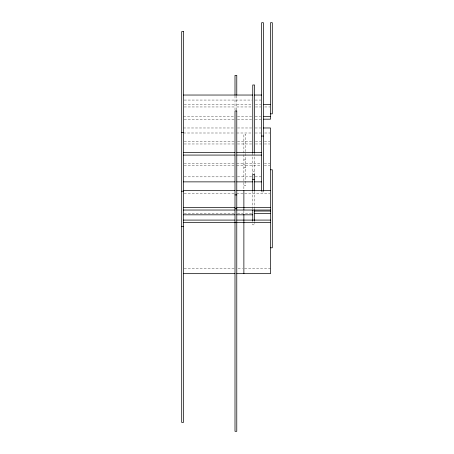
<?xml version="1.0" encoding="UTF-8"?>
<svg xmlns="http://www.w3.org/2000/svg" width="454" height="454" viewBox="0 0 454 454"><rect width="100%" height="100%" fill="white"/><g stroke="black" fill="none" stroke-linecap="round" stroke-linejoin="round"><path stroke-width="0.34" stroke-dasharray="2.27 1.7" d="M184.182 100.056L252.078 100.056M255.182 100.056L260.999 100.056M184.182 104.443L234.996 104.443M236.772 104.443L251.97 104.443M255.426 104.443L260.954 104.443M184.182 106.957L234.996 106.957M236.772 106.957L251.97 106.957M255.426 106.957L260.954 106.957M264.71 106.957L269.88 106.957M183.473 116.672L234.377 116.672M237.459 116.672L252.055 116.672M255.182 116.672L260.999 116.672M184.182 119.186L234.377 119.186M237.459 119.186L252.055 119.186M255.182 119.186L260.999 119.186M183.473 127.977L234.287 127.977M237.465 127.977L252.066 127.977M255.182 127.977L260.999 127.977M183.473 132.999L234.287 132.999M236.772 132.999L252.066 132.999M255.182 132.999L260.999 132.999M264.71 132.999L269.88 132.999M184.182 141.461L234.287 141.461M237.459 141.461L251.97 141.461M255.426 141.461L260.954 141.461M264.376 141.461L269.841 141.461M184.182 143.975L234.287 143.975M237.459 143.975L251.97 143.975M255.426 143.975L261.64 143.975M264.376 143.975L269.841 143.975M243.877 159.916L245.654 159.916M184.182 163.292L234.287 163.292M236.772 163.292L243.877 163.292M245.654 163.292L260.851 163.292M264.307 163.292L269.835 163.292M243.877 164.938L245.654 164.938M184.182 165.806L234.287 165.806M236.772 165.806L243.877 165.806M245.654 165.806L260.851 165.806M264.307 165.806L269.835 165.806M243.877 167.452L245.654 167.452M252.759 171.822L254.535 171.822M184.182 176.844L234.287 176.844M237.465 176.844L252.066 176.844M255.182 176.844L260.999 176.844M243.877 185.607L245.654 185.607L245.654 134.225L243.877 134.225L243.877 189.63M261.64 191.917L263.416 191.917M184.182 193.177L234.287 193.177M236.772 193.177L269.841 193.177M184.182 213.556L234.287 213.556M237.465 213.556L252.066 213.556M184.182 268.637L234.287 268.637M238.061 268.637L242.584 268.637M244.575 268.637L270.527 268.637M254.535 152.953L254.535 173.984M254.535 190.947L254.535 209.635M254.535 221.331L254.535 224.861L252.759 224.861L252.759 221.331M252.759 152.953L252.759 173.984M252.759 190.947L252.759 209.788M243.877 210.792L243.877 214.186M236.772 95.834L236.772 110.35M234.996 95.834L234.996 110.35"/><path stroke-width="0.68" d="M183.473 95.034L252.759 95.034M254.535 95.034L261.64 95.034M263.416 104.443L270.527 104.443M270.527 113.84L272.304 113.84L272.304 22.7L270.527 22.7L270.527 119.186L263.416 119.186M263.416 116.672L270.527 116.672M263.416 127.977L270.527 127.977L270.527 273.666L236.772 273.666M181.696 132.369L183.473 132.369M261.64 136.047L263.416 136.047M183.473 152.555L234.996 152.555M236.772 152.555L261.64 152.555M183.473 155.069L234.996 155.069M236.772 155.069L261.64 155.069M270.527 169.773L272.304 169.773L272.304 247.788L270.527 247.788M252.759 179.358L254.535 179.358M183.473 181.867L234.996 181.867M236.772 181.867L252.759 181.867M254.535 181.867L261.64 181.867M183.473 190.663L234.996 190.663M236.772 190.663L270.527 190.663M181.696 191.219L183.473 191.219M234.996 194.897L236.772 194.897M183.473 207.523L234.996 207.523M236.772 207.523L270.527 207.523M234.996 208.783L236.772 208.783M183.473 210.037L234.996 210.037M236.772 210.037L270.527 210.037M254.535 211.048L270.527 211.048M254.535 213.556L270.527 213.556M183.473 214.816L234.996 214.816M236.772 214.816L252.759 214.816M183.473 220.088L234.996 220.088M236.772 220.088L270.527 220.088M183.473 222.602L270.527 222.602M181.696 226.342L183.473 226.342M183.473 273.666L234.996 273.666M263.416 191.213L263.416 22.7L261.64 22.7L261.64 191.213M254.535 152.867L254.535 84.983L252.759 84.983L252.759 152.867M254.535 190.629L254.535 174.33L252.759 174.33L252.759 190.748M254.535 209.635L254.535 220.661M252.759 209.93L252.759 220.661M243.877 190.663L243.877 210.037M243.877 214.322L243.877 273.666M236.772 95.232L236.772 75.37L234.996 75.37L234.996 95.232M183.473 31.581L181.696 31.581L181.696 422.419L183.473 422.419L183.473 31.581M236.772 110.924L234.996 110.924L234.996 431.3L236.772 431.3L236.772 110.924"/></g></svg>
